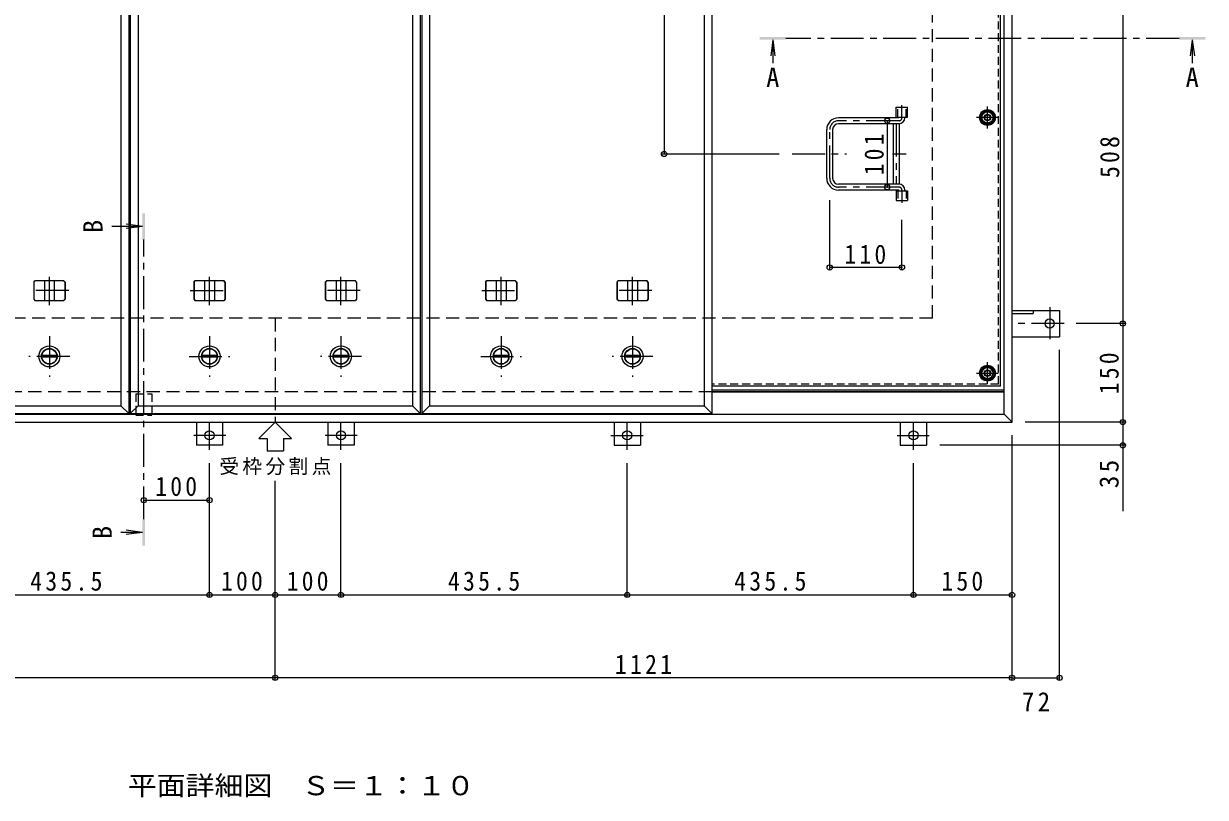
# Model space of a CAD drawing. Units: millimetres on the paper, enlarged 2 times, with parts at other scales. Extents: x -748 to 782, y -550 to 532.
# Drawn here: x -374.4 to -14.8, y 7.8 to 243.2 of the extents above; entities that cross this region are included whole.
import ezdxf
from ezdxf.enums import TextEntityAlignment as Align

# ---------------------------------------------------------------- set-up
doc = ezdxf.new("R2010")
doc.units = ezdxf.units.MM
doc.header["$LTSCALE"] = 2
doc.header["$PDMODE"] = 32
doc.header["$PDSIZE"] = 1.6
for name, pattern in [('CHAIN1', [8, 5, -1, 1, -1]), ('DASHED1', [1.8, 1.2, -0.6]), ('DASHED2', [3, 2, -1])]:
    doc.linetypes.add(name, pattern=pattern)
for name, color, linetype, lineweight in [('0-1_躯体', 2, 'CHAIN1', 9), ('0-2_仕上', 3, 'Continuous', 9), ('0-3_建具', 4, 'Continuous', 9), ('0-4_その他', 7, 'Continuous', 9), ('0-5_寸法', 7, 'Continuous', 9), ('0-6_ハッチ', 6, 'DASHED1', 5), ('0-7', 2, 'Continuous', 9), ('0-A', 3, 'DASHED1', 9), ('0-C', 4, 'Continuous', 9), ('0-E', 3, 'Continuous', 9), ('0-F', 7, 'Continuous', 9)]:
    doc.layers.add(name, color=color, linetype=linetype, lineweight=lineweight)
doc.styles.add('ＭＳ ゴシック', font='')
doc.styles.get('ＭＳ ゴシック').set_extended_font_data('MS Gothic')

msp = doc.modelspace()

# ---------------------------------------------------------------- linework, layer by layer
at = {"layer": '0-1_躯体', "linetype": 'DASHED2'}
for p, q in [((-97.845, 153.585), (-97.845, 353.585)), ((-97.845, 153.585), (-497.845, 153.585)), ((-297.845, 153.585), (-297.845, 121.985)), ((-164.97, 131.185), (-519.645, 131.185))]:
    msp.add_line(p, q, dxfattribs=at)
at = {"layer": '0-1_躯体'}
for p, q in [((-366.57, 148.185), (-366.57, 135.785)), ((-317.845, 148.185), (-317.845, 135.785)), ((-277.845, 148.185), (-277.845, 135.785)), ((-229.12, 148.185), (-229.12, 135.785)), ((-189.12, 148.185), (-189.12, 135.785)), ((-360.37, 141.985), (-372.77, 141.985)), ((-324.045, 141.985), (-311.645, 141.985)), ((-271.645, 141.985), (-284.045, 141.985)), ((-235.32, 141.985), (-222.92, 141.985)), ((-182.92, 141.985), (-195.32, 141.985))]:
    msp.add_line(p, q, dxfattribs=at)
at = {"layer": '0-1_躯体', "linetype": 'Continuous'}
msp.add_line((-76.045, 131.185), (-164.97, 131.185), dxfattribs=at)
at = {"layer": '0-2_仕上'}
for p, q in [((-342.42, 382.585), (-342.42, 124.585)), ((-341.995, 382.585), (-341.995, 124.585)), ((-253.695, 382.585), (-253.695, 124.585)), ((-253.27, 382.585), (-253.27, 124.585)), ((-164.97, 382.585), (-164.97, 124.585)), ((-344.82, 380.185), (-344.82, 126.985)), ((-256.095, 380.185), (-256.095, 126.985)), ((-167.37, 380.185), (-167.37, 126.985)), ((-430.72, 124.585), (-342.42, 124.585)), ((-341.995, 124.585), (-253.695, 124.585)), ((-253.27, 124.585), (-164.97, 124.585))]:
    msp.add_line(p, q, dxfattribs=at)
for points in [[(-339.595, 380.185), (-339.595, 126.985), (-341.995, 124.585)], [(-250.87, 380.185), (-250.87, 126.985), (-253.27, 124.585)], [(-428.32, 126.985), (-344.82, 126.985), (-342.42, 124.585)], [(-339.595, 126.985), (-256.095, 126.985), (-253.695, 124.585)], [(-250.87, 126.985), (-167.37, 126.985), (-164.97, 124.585)]]:
    msp.add_lwpolyline(points, dxfattribs=at)
at = {"layer": '0-3_建具'}
for p, q in [((-73.645, 121.985), (-73.645, 385.185)), ((-76.045, 124.385), (-76.045, 382.785)), ((-371.337, 164.585), (-370.99, 164.985)), ((-371.257, 164.585), (-371.337, 164.585)), ((-371.337, 164.585), (-371.337, 159.385)), ((-371.257, 164.585), (-370.91, 164.985)), ((-371.257, 164.585), (-371.257, 159.385)), ((-362.149, 164.985), (-370.99, 164.985)), ((-368.07, 164.985), (-368.07, 158.985)), ((-365.07, 164.985), (-365.07, 158.985)), ((-361.883, 164.585), (-362.229, 164.985)), ((-361.803, 164.585), (-362.149, 164.985)), ((-361.883, 164.585), (-361.803, 164.585)), ((-361.883, 164.585), (-361.883, 159.385)), ((-361.803, 164.585), (-361.803, 159.385)), ((-322.612, 164.585), (-322.265, 164.985)), ((-322.532, 164.585), (-322.612, 164.585)), ((-322.612, 164.585), (-322.612, 159.385)), ((-322.532, 164.585), (-322.185, 164.985)), ((-322.532, 164.585), (-322.532, 159.385)), ((-313.424, 164.985), (-322.265, 164.985)), ((-319.345, 164.985), (-319.345, 158.985)), ((-316.345, 164.985), (-316.345, 158.985)), ((-313.158, 164.585), (-313.504, 164.985)), ((-313.078, 164.585), (-313.424, 164.985)), ((-313.158, 164.585), (-313.078, 164.585)), ((-313.158, 164.585), (-313.158, 159.385)), ((-313.078, 164.585), (-313.078, 159.385)), ((-282.612, 164.585), (-282.265, 164.985)), ((-282.532, 164.585), (-282.612, 164.585)), ((-282.612, 164.585), (-282.612, 159.385)), ((-282.532, 164.585), (-282.185, 164.985)), ((-282.532, 164.585), (-282.532, 159.385)), ((-273.424, 164.985), (-282.265, 164.985)), ((-279.345, 164.985), (-279.345, 158.985)), ((-276.345, 164.985), (-276.345, 158.985)), ((-273.158, 164.585), (-273.504, 164.985)), ((-273.078, 164.585), (-273.424, 164.985)), ((-273.158, 164.585), (-273.078, 164.585)), ((-273.158, 164.585), (-273.158, 159.385)), ((-273.078, 164.585), (-273.078, 159.385)), ((-233.887, 164.585), (-233.54, 164.985)), ((-233.807, 164.585), (-233.887, 164.585)), ((-233.887, 164.585), (-233.887, 159.385)), ((-233.807, 164.585), (-233.46, 164.985)), ((-233.807, 164.585), (-233.807, 159.385)), ((-224.699, 164.985), (-233.54, 164.985)), ((-230.62, 164.985), (-230.62, 158.985)), ((-227.62, 164.985), (-227.62, 158.985)), ((-224.433, 164.585), (-224.779, 164.985)), ((-224.353, 164.585), (-224.699, 164.985)), ((-224.433, 164.585), (-224.353, 164.585)), ((-224.433, 164.585), (-224.433, 159.385)), ((-224.353, 164.585), (-224.353, 159.385)), ((-193.887, 164.585), (-193.54, 164.985)), ((-193.807, 164.585), (-193.887, 164.585)), ((-193.887, 164.585), (-193.887, 159.385)), ((-193.807, 164.585), (-193.46, 164.985)), ((-193.807, 164.585), (-193.807, 159.385)), ((-184.699, 164.985), (-193.54, 164.985)), ((-190.62, 164.985), (-190.62, 158.985)), ((-187.62, 164.985), (-187.62, 158.985)), ((-184.433, 164.585), (-184.779, 164.985)), ((-184.353, 164.585), (-184.699, 164.985)), ((-184.433, 164.585), (-184.353, 164.585)), ((-184.433, 164.585), (-184.433, 159.385)), ((-184.353, 164.585), (-184.353, 159.385)), ((-371.257, 159.385), (-371.337, 159.385)), ((-371.337, 159.385), (-370.99, 158.985)), ((-371.257, 159.385), (-370.91, 158.985)), ((-370.99, 158.985), (-362.149, 158.985)), ((-361.883, 159.385), (-362.229, 158.985)), ((-361.803, 159.385), (-362.149, 158.985)), ((-361.883, 159.385), (-361.803, 159.385)), ((-322.532, 159.385), (-322.612, 159.385)), ((-322.612, 159.385), (-322.265, 158.985)), ((-322.532, 159.385), (-322.185, 158.985)), ((-322.265, 158.985), (-313.424, 158.985)), ((-313.158, 159.385), (-313.504, 158.985)), ((-313.078, 159.385), (-313.424, 158.985)), ((-313.158, 159.385), (-313.078, 159.385)), ((-282.532, 159.385), (-282.612, 159.385)), ((-282.612, 159.385), (-282.265, 158.985)), ((-282.532, 159.385), (-282.185, 158.985)), ((-282.265, 158.985), (-273.424, 158.985)), ((-273.158, 159.385), (-273.504, 158.985)), ((-273.078, 159.385), (-273.424, 158.985)), ((-273.158, 159.385), (-273.078, 159.385)), ((-233.807, 159.385), (-233.887, 159.385)), ((-233.887, 159.385), (-233.54, 158.985)), ((-233.807, 159.385), (-233.46, 158.985)), ((-233.54, 158.985), (-224.699, 158.985)), ((-224.433, 159.385), (-224.779, 158.985)), ((-224.353, 159.385), (-224.699, 158.985)), ((-224.433, 159.385), (-224.353, 159.385)), ((-193.807, 159.385), (-193.887, 159.385)), ((-193.887, 159.385), (-193.54, 158.985)), ((-193.807, 159.385), (-193.46, 158.985)), ((-193.54, 158.985), (-184.699, 158.985)), ((-184.433, 159.385), (-184.779, 158.985)), ((-184.353, 159.385), (-184.699, 158.985)), ((-184.433, 159.385), (-184.353, 159.385)), ((-519.645, 124.385), (-76.045, 124.385)), ((-73.645, 121.985), (-76.045, 124.385)), ((-522.045, 121.985), (-73.645, 121.985))]:
    msp.add_line(p, q, dxfattribs=at)
at = {"layer": '0-3_建具', "linetype": 'CHAIN1'}
for p, q in [((-366.57, 157.562), (-366.57, 166.21)), ((-317.845, 157.562), (-317.845, 166.21)), ((-277.845, 157.562), (-277.845, 166.21)), ((-229.12, 157.562), (-229.12, 166.21)), ((-189.12, 157.562), (-189.12, 166.21)), ((-360.688, 161.985), (-372.452, 161.985)), ((-323.726, 161.985), (-311.963, 161.985)), ((-271.963, 161.985), (-283.726, 161.985)), ((-235.001, 161.985), (-223.238, 161.985)), ((-183.238, 161.985), (-195.001, 161.985))]:
    msp.add_line(p, q, dxfattribs=at)
at = {"layer": '0-5_寸法', "color": 4}
for p, q in [((-146.445, 238.349), (-147.098, 233.392)), ((-146.445, 238.349), (-146.445, 231.229)), ((-146.445, 238.349), (-145.792, 233.392)), ((-18.833, 238.349), (-19.485, 233.392)), ((-18.833, 238.349), (-18.18, 233.392)), ((-18.833, 238.349), (-18.833, 231.229)), ((-338.245, 181.537), (-347.603, 181.537)), ((-338.245, 181.537), (-343.202, 182.19)), ((-338.245, 181.537), (-343.202, 180.885)), ((-338.245, 88.404), (-344.799, 88.404)), ((-338.245, 88.404), (-343.202, 89.057)), ((-338.245, 88.404), (-343.202, 87.751))]:
    msp.add_line(p, q, dxfattribs=at)
at = {"layer": '0-5_寸法', "color": 4, "linetype": 'CHAIN1'}
for p, q in [((-22.833, 238.749), (-142.445, 238.749)), ((-337.845, 92.404), (-337.845, 177.537))]:
    msp.add_line(p, q, dxfattribs=at)
at = {"layer": '0-5_寸法', "linetype": 'DASHED1'}
for p, q in [((-340.305, 130.545), (-340.305, 124.145)), ((-340.305, 130.545), (-335.385, 130.545)), ((-335.385, 130.545), (-335.385, 124.145)), ((-340.305, 124.145), (-335.385, 124.145))]:
    msp.add_line(p, q, dxfattribs=at)
at = {"layer": '0-5_寸法'}
for p, q in [((-297.845, 121.985), (-302.845, 116.985)), ((-297.845, 121.985), (-292.845, 116.985)), ((-302.845, 116.985), (-300.345, 116.985)), ((-295.345, 116.985), (-292.845, 116.985)), ((-295.345, 116.985), (-295.345, 113.245)), ((-39.941, 114.945), (-39.941, 94.869))]:
    msp.add_line(p, q, dxfattribs=at)
msp.add_lwpolyline([(-300.345, 116.985), (-300.345, 113.245), (-295.345, 113.245)], dxfattribs=at)
at = {"layer": '0-5_寸法', "color": 4}
for points in [[(-150.445, 238.349), (-150.445, 239.149), (-142.445, 238.349), (-142.445, 239.149)], [(-22.833, 238.349), (-22.833, 239.149), (-14.833, 238.349), (-14.833, 239.149)], [(-337.445, 185.537), (-338.245, 185.537), (-337.445, 177.537), (-338.245, 177.537)], [(-338.245, 84.404), (-337.445, 84.404), (-338.245, 92.404), (-337.445, 92.404)]]:
    msp.add_solid(points, dxfattribs=at)
at = {"layer": '0-6_ハッチ', "color": 5, "linetype": 'Continuous'}
for p, q in [((-108.875, 217.785), (-105.415, 217.785)), ((-108.875, 214.785), (-108.875, 217.785)), ((-105.415, 214.785), (-105.415, 217.785)), ((-108.875, 214.785), (-105.415, 214.785)), ((-108.875, 192.385), (-105.415, 192.385)), ((-108.875, 192.385), (-108.875, 189.385)), ((-105.415, 192.385), (-105.415, 189.385)), ((-108.875, 189.385), (-105.415, 189.385))]:
    msp.add_line(p, q, dxfattribs=at)
at = {"layer": '0-6_ハッチ', "color": 5}
for p, q in [((-108.415, 214.785), (-108.415, 217.785)), ((-105.875, 214.785), (-105.875, 217.785)), ((-108.415, 192.385), (-108.415, 189.385)), ((-105.875, 192.385), (-105.875, 189.385))]:
    msp.add_line(p, q, dxfattribs=at)
at = {"layer": '0-6_ハッチ', "linetype": 'CHAIN1'}
for p, q in [((-107.145, 214.585), (-107.145, 218.459)), ((-108.045, 213.685), (-126.445, 213.685)), ((-129.145, 196.185), (-129.145, 210.985)), ((-140.552, 203.585), (-123.986, 203.585)), ((-110.042, 203.585), (-105.831, 203.585)), ((-108.045, 193.485), (-126.445, 193.485)), ((-107.145, 192.585), (-107.145, 188.664))]:
    msp.add_line(p, q, dxfattribs=at)
at = {"layer": '0-6_ハッチ', "linetype": 'Continuous'}
for p, q in [((-108.245, 214.585), (-126.445, 214.585)), ((-108.045, 212.785), (-126.445, 212.785)), ((-106.245, 214.585), (-106.245, 214.785)), ((-130.045, 196.185), (-130.045, 210.985)), ((-128.245, 210.985), (-128.245, 196.185)), ((-108.045, 194.385), (-126.445, 194.385)), ((-108.245, 192.585), (-126.445, 192.585)), ((-106.245, 192.585), (-106.245, 192.385)), ((-164.97, 131.786), (-76.045, 131.786)), ((-164.97, 131.185), (-76.045, 131.185))]:
    msp.add_line(p, q, dxfattribs=at)
for centre in [(-81.145, 214.685), (-81.145, 136.885)]:
    msp.add_circle(centre, 2.1, dxfattribs=at)
for centre, radius, start, end in [((-126.445, 210.985), 3.6, 90, 180), ((-126.445, 210.985), 1.8, 90, 180), ((-108.245, 214.785), 0.2, 270, 0), ((-108.045, 214.585), 1.8, 270, 0), ((-126.445, 196.185), 3.6, 180, 270), ((-126.445, 196.185), 1.8, 180, 270), ((-108.045, 192.585), 1.8, 0, 90), ((-108.245, 192.385), 0.2, 0, 90)]:
    msp.add_arc(centre, radius, start, end, dxfattribs=at)
at = {"layer": '0-6_ハッチ', "linetype": 'CHAIN1'}
for centre, radius, start, end in [((-126.445, 210.985), 2.7, 90, 180), ((-108.045, 214.585), 0.9, 270, 0), ((-126.445, 196.185), 2.7, 180, 270), ((-108.045, 192.585), 0.9, 0, 90)]:
    msp.add_arc(centre, radius, start, end, dxfattribs=at)
at = {"layer": '0-7'}
for p, q in [((-81.145, 216.648), (-82.845, 215.667)), ((-79.445, 215.667), (-81.145, 216.648)), ((-82.845, 215.667), (-82.845, 213.704)), ((-82.845, 213.704), (-81.145, 212.722)), ((-81.145, 212.722), (-79.445, 213.704)), ((-79.445, 213.704), (-79.445, 215.667)), ((-82.126, 138.585), (-83.108, 136.885)), ((-83.108, 136.885), (-82.126, 135.185)), ((-80.163, 138.585), (-82.126, 138.585)), ((-79.182, 136.885), (-80.163, 138.585)), ((-80.163, 135.185), (-79.182, 136.885)), ((-82.126, 135.185), (-80.163, 135.185))]:
    msp.add_line(p, q, dxfattribs=at)
at = {"layer": '0-7', "linetype": 'CHAIN1'}
for p, q in [((-81.145, 211.371), (-81.145, 218)), ((-77.831, 214.685), (-84.459, 214.685)), ((-84.459, 136.885), (-77.831, 136.885)), ((-81.145, 133.571), (-81.145, 140.2))]:
    msp.add_line(p, q, dxfattribs=at)
at = {"layer": '0-7', "color": 134, "lineweight": 5}
for centre in [(-81.145, 214.685), (-81.145, 136.885)]:
    msp.add_circle(centre, 2.4, dxfattribs=at)
at = {"layer": '0-7'}
for centre in [(-81.145, 214.685), (-81.145, 136.885)]:
    msp.add_circle(centre, 1.7, dxfattribs=at)
at = {"layer": '0-7', "color": 5, "lineweight": 5}
for centre, radius in [((-81.145, 214.685), 1), ((-81.145, 214.685), 0.838), ((-81.145, 136.885), 1), ((-81.145, 136.885), 0.838)]:
    msp.add_circle(centre, radius, dxfattribs=at)
at = {"layer": '0-A'}
for q in [(-77.785, 258.336), (-164.97, 133.525)]:
    msp.add_line((-77.785, 133.525), q, dxfattribs=at)
at = {"layer": '0-A', "linetype": 'Continuous'}
for q in [(-77.145, 258.088), (-164.97, 132.885)]:
    msp.add_line((-77.145, 132.885), q, dxfattribs=at)
at = {"layer": '0-C'}
for p, q in [((-109.845, 212.785), (-109.845, 194.385)), ((-108.045, 212.785), (-108.045, 194.385)), ((-364.283, 142.235), (-368.856, 142.235)), ((-364.283, 141.735), (-368.856, 141.735)), ((-315.558, 142.235), (-320.131, 142.235)), ((-315.558, 141.735), (-320.131, 141.735)), ((-275.558, 142.235), (-280.131, 142.235)), ((-275.558, 141.735), (-280.131, 141.735)), ((-226.833, 142.235), (-231.406, 142.235)), ((-226.833, 141.735), (-231.406, 141.735)), ((-186.833, 142.235), (-191.406, 142.235)), ((-186.833, 141.735), (-191.406, 141.735))]:
    msp.add_line(p, q, dxfattribs=at)
at = {"layer": '0-C', "linetype": 'CHAIN1'}
msp.add_line((-108.945, 212.785), (-108.945, 194.385), dxfattribs=at)
at = {"layer": '0-C', "color": 2}
for centre, radius in [((-366.57, 141.985), 3.2), ((-366.57, 141.985), 2.4), ((-366.57, 141.985), 2.35), ((-317.845, 141.985), 3.2), ((-317.845, 141.985), 2.4), ((-317.845, 141.985), 2.35), ((-277.845, 141.985), 3.2), ((-277.845, 141.985), 2.4), ((-277.845, 141.985), 2.35), ((-229.12, 141.985), 3.2), ((-229.12, 141.985), 2.4), ((-229.12, 141.985), 2.35), ((-189.12, 141.985), 3.2), ((-189.12, 141.985), 2.4), ((-189.12, 141.985), 2.35)]:
    msp.add_circle(centre, radius, dxfattribs=at)
at = {"layer": '0-C'}
for centre in [(-366.57, 141.985), (-317.845, 141.985), (-277.845, 141.985), (-229.12, 141.985), (-189.12, 141.985)]:
    msp.add_circle(centre, 2.3, dxfattribs=at)
at = {"layer": '0-E'}
for p, q in [((-73.645, 155.985), (-59.205, 155.985)), ((-73.645, 155.085), (-67.205, 155.085)), ((-67.205, 155.985), (-67.205, 155.085)), ((-59.205, 155.985), (-59.205, 147.985)), ((-73.645, 147.985), (-59.205, 147.985)), ((-321.845, 121.985), (-321.845, 114.945)), ((-313.845, 121.985), (-313.845, 114.945)), ((-281.845, 121.985), (-281.845, 114.945)), ((-273.845, 121.985), (-273.845, 114.945)), ((-194.745, 121.985), (-194.745, 114.945)), ((-186.745, 121.985), (-186.745, 114.945)), ((-107.645, 121.985), (-107.645, 114.945)), ((-99.645, 121.985), (-99.645, 114.945)), ((-313.845, 114.945), (-321.845, 114.945)), ((-273.845, 114.945), (-281.845, 114.945)), ((-194.745, 114.945), (-186.745, 114.945)), ((-107.645, 114.945), (-99.645, 114.945))]:
    msp.add_line(p, q, dxfattribs=at)
at = {"layer": '0-E', "linetype": 'CHAIN1'}
for p, q in [((-62.205, 156.953), (-62.205, 147.176)), ((-57.773, 151.985), (-73.605, 151.985)), ((-317.845, 113.514), (-317.845, 121.945)), ((-277.845, 113.514), (-277.845, 121.945)), ((-190.745, 113.514), (-190.745, 121.945)), ((-103.645, 113.514), (-103.645, 121.945)), ((-312.877, 117.945), (-322.654, 117.945)), ((-272.877, 117.945), (-282.654, 117.945)), ((-195.713, 117.945), (-185.935, 117.945)), ((-108.613, 117.945), (-98.836, 117.945))]:
    msp.add_line(p, q, dxfattribs=at)
at = {"layer": '0-E'}
for centre in [(-62.205, 151.985), (-317.845, 117.945), (-277.845, 117.945), (-190.745, 117.945), (-103.645, 117.945)]:
    msp.add_circle(centre, 1.4, dxfattribs=at)
at = {"layer": '0-F'}
for p, q in [((-179.532, 303.585), (-179.532, 203.585)), ((-39.941, 253.585), (-39.941, 151.985)), ((-111.638, 213.685), (-111.638, 193.485)), ((-180.132, 203.585), (-144.552, 203.585)), ((-129.145, 168.455), (-129.145, 189.485)), ((-107.145, 168.455), (-107.145, 183.508)), ((-107.145, 169.055), (-129.145, 169.055)), ((-39.341, 151.985), (-54.173, 151.985)), ((-39.941, 151.985), (-39.941, 121.985)), ((-59.205, 43.577), (-59.205, 143.985)), ((-39.341, 121.985), (-69.645, 121.985)), ((-39.941, 121.985), (-39.941, 114.945)), ((-73.645, 43.577), (-73.645, 117.985)), ((-39.341, 114.945), (-95.645, 114.945)), ((-317.845, 68.818), (-317.845, 109.514)), ((-277.845, 68.818), (-277.845, 109.514)), ((-190.745, 68.818), (-190.745, 109.514)), ((-103.645, 68.818), (-103.645, 109.514)), ((-297.845, 43.577), (-297.845, 104.153)), ((-337.845, 98.233), (-317.845, 98.233)), ((-404.945, 69.418), (-317.845, 69.418)), ((-317.845, 69.418), (-297.845, 69.418)), ((-297.845, 69.418), (-277.845, 69.418)), ((-277.845, 69.418), (-190.745, 69.418)), ((-190.745, 69.418), (-103.645, 69.418)), ((-103.645, 69.418), (-73.645, 69.418)), ((-297.845, 44.177), (-522.045, 44.177)), ((-73.645, 44.177), (-297.845, 44.177)), ((-73.645, 44.177), (-59.205, 44.177))]:
    msp.add_line(p, q, dxfattribs=at)
for p in [(-111.638, 213.685), (-179.532, 203.585), (-111.638, 193.485), (-129.145, 169.055), (-107.145, 169.055), (-39.941, 151.985), (-39.941, 121.985), (-39.941, 114.945), (-337.845, 98.233), (-317.845, 98.233), (-317.845, 69.418), (-297.845, 69.418), (-277.845, 69.418), (-190.745, 69.418), (-103.645, 69.418), (-73.645, 69.418), (-297.845, 44.177), (-73.645, 44.177), (-59.205, 44.177)]:
    msp.add_point(p, dxfattribs=at)

# ---------------------------------------------------------------- texts
at = {"layer": '0-4_その他', "color": 2, "style": 'ＭＳ ゴシック', "width": 1.1}
msp.add_text('平面詳細図\u3000Ｓ＝１：１０', height=5.865, dxfattribs=at).set_placement((-342.72, 6.679), align=Align.BOTTOM_LEFT)
at = {"layer": '0-5_寸法', "color": 2, "style": 'ＭＳ ゴシック'}
for p in [(-148.445, 222.21), (-20.833, 222.21)]:
    msp.add_text('A', height=5.865, dxfattribs=at).set_placement(p, align=Align.BOTTOM_LEFT)
for p in [(-348.621, 179.537), (-345.818, 86.404)]:
    msp.add_text('B', height=5.865, rotation=90, dxfattribs=at).set_placement(p, align=Align.BOTTOM_LEFT)
at = {"layer": '0-5_寸法', "insert": (-314.845, 105.843), "char_height": 4.399, "attachment_point": 7, "style": 'ＭＳ ゴシック'}
msp.add_mtext('\\T1.17;受枠分割点', dxfattribs=at)
at = {"layer": '0-F', "color": 2, "char_height": 5.865, "attachment_point": 7, "rotation": 90, "style": 'ＭＳ ゴシック'}
for s, insert in [('\\T1.27;\\W0.9;101', (-112.638, 197.085)), ('\\T1.27;\\W0.9;508', (-40.941, 196.285)), ('\\T1.27;\\W0.9;150', (-41.141, 130.485)), ('\\T1.27;\\W0.95;35', (-41.141, 101.887))]:
    msp.add_mtext(s, dxfattribs=dict(at, insert=insert))
at = {"layer": '0-F', "color": 2, "char_height": 5.865, "attachment_point": 7, "style": 'ＭＳ ゴシック'}
for s, insert in [('\\T1.27;\\W0.9;110', (-124.645, 170.055)), ('\\T1.27;\\W0.9;100', (-334.345, 99.433)), ('\\T1.28;\\W0.9;435.5', (-372.395, 70.618)), ('\\T1.27;\\W0.9;100', (-314.345, 70.618)), ('\\T1.27;\\W0.9;100', (-294.345, 70.618)), ('\\T1.28;\\W0.9;435.5', (-245.295, 70.618)), ('\\T1.28;\\W0.9;435.5', (-158.195, 70.618)), ('\\T1.27;\\W0.9;150', (-95.145, 70.618)), ('\\T1.28;\\W0.9;1121', (-194.495, 45.377)), ('\\T1.27;\\W0.95;72', (-70.675, 33.963))]:
    msp.add_mtext(s, dxfattribs=dict(at, insert=insert))

doc.saveas('drawing.dxf')
